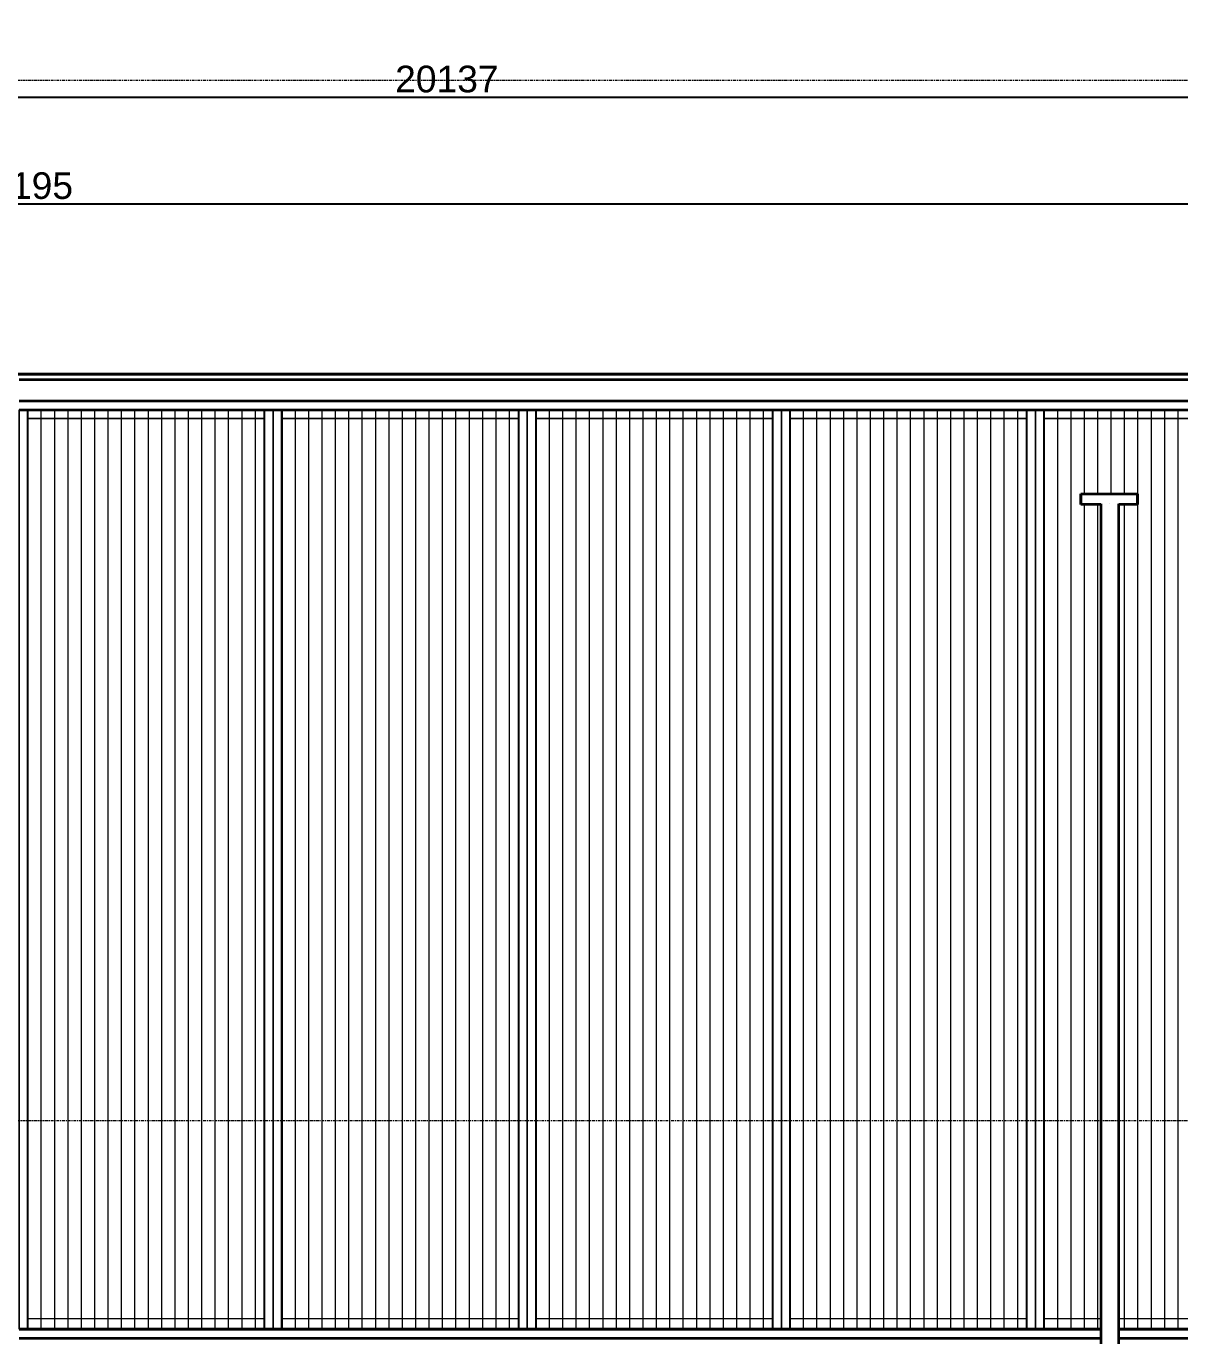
# Model space of a CAD drawing. Header units: millimetres. Extents: x 652554 to 1678317, y -308114 to 170803.
# Drawn here: x 742666 to 749162, y 161223 to 168595 of the extents above; entities that cross this region are included whole.
import ezdxf

# ---------------------------------------------------------------- set-up
doc = ezdxf.new("R2010")
doc.units = ezdxf.units.MM
doc.linetypes.add('Centre', pattern=[31.75, 6.35, -4.7625, 15.875, -4.7625])
doc.linetypes.add('DPA_Hidden 50', pattern=[3, 2, -1])
doc.layers.get('Defpoints').update_dxf_attribs({"color": 250})
for name, color, linetype, lineweight in [('A-ANNO-DIMS', 1, 'Continuous', 9), ('A-DETL', 1, 'Continuous', 70), ('A-FLOR-LEVL', 3, 'Continuous', 9), ('A-GENM', 1, 'Continuous', 9), ('A-GLAZ-CURT', 2, 'Continuous', 9), ('A-GLAZ-CWMG', 2, 'Continuous', 35), ('E-LITE-EQPM', 2, 'Continuous', 35), ('WALL-E', 2, 'Continuous', 35)]:
    doc.layers.add(name, color=color, linetype=linetype, lineweight=lineweight)
doc.layers.add('DIM', color=1, linetype='Continuous')
doc.styles.add('Arial_2', font='arial.ttf', dxfattribs={"height": 3})
doc.dimstyles.new('DPA-DIM-3_0_C-C', dxfattribs={"dimscale": 304.8, "dimtxt": 153.03891, "dimasz": 0.246063, "dimexe": 0.328084, "dimexo": 0.0625, "dimgap": 0.082021, "dimtad": 1, "dimdec": 0, "dimzin": 0, "dimdsep": 46, "dimtxsty": 'Arial_2', "dimblk1": 'DOTBLANK', "dimblk2": 'DOTBLANK', "dimsah": 1, "dimcen": 0.09, "dimdle": 0.328084, "dimadec": 8, "dimazin": 0, "dimtfac": 1, "dimtdec": 4, "dimtix": 1, "dimtmove": 0, "dimatfit": 3, "dimfxl": 0.656168, "dimfxlon": 1, "dimtvp": 1, "dimtolj": 1, "dimtzin": 0, "dimarcsym": 2})
doc.dimstyles.new('DPA-DIM-3_0_T-T', dxfattribs={"dimscale": 304.8, "dimtxt": 153.03891, "dimasz": 0.328084, "dimexe": 0.328084, "dimexo": 0.0625, "dimgap": 0.082021, "dimtad": 1, "dimdec": 0, "dimzin": 0, "dimdsep": 46, "dimtxsty": 'Arial_2', "dimblk1": 'OBLIQUE', "dimblk2": 'OBLIQUE', "dimsah": 1, "dimcen": 0.09, "dimdle": 0.328084, "dimadec": 8, "dimazin": 0, "dimtfac": 1, "dimtdec": 4, "dimtix": 1, "dimtmove": 0, "dimatfit": 3, "dimfxl": 0.656168, "dimfxlon": 1, "dimtvp": 1, "dimtolj": 1, "dimtzin": 0, "dimarcsym": 2})

# ---------------------------------------------------------------- blocks, each defined once
blk = doc.blocks.new('DPA_CP_Entrance Louver Grill Vertical Z - Louver Grill Vertical Z-18398701-2240-01 ENTRANCE 2 ELEVATION 2')
at = {"layer": 'A-GLAZ-CURT'}
for p, q in [((-37314, 113750), (-37264, 113750)), ((-37264, 113750), (-37314, 113750)), ((-37314, 113750), (-37314, 108575)), ((-37314, 108575), (-37314, 113750)), ((-37264, 113750), (-37314, 113750)), ((-37314, 113750), (-37266, 113750)), ((-37314, 108575), (-37314, 113750)), ((-37314, 108575), (-37314, 113750)), ((-37314, 113700), (-37314, 113750)), ((-37314, 113750), (-37314, 113700)), ((-37314, 113750), (-35883.2, 113750)), ((-37314, 113750), (-35883.2, 113750)), ((-37266, 113750), (-37264, 113750)), ((-37266, 108575), (-37266, 113750)), ((-37266, 108575), (-37266, 113750)), ((-37264, 113750), (-37264, 108575)), ((-37264, 108575), (-37264, 113750)), ((-35933.2, 113750), (-35883.2, 113750)), ((-35883.2, 113750), (-35933.2, 113750)), ((-35933.2, 113750), (-35931.2, 113750)), ((-35883.2, 113750), (-35933.2, 113750)), ((-35933.2, 113750), (-35933.2, 108575)), ((-35933.2, 108575), (-35933.2, 113750)), ((-35931.2, 113750), (-35883.2, 113750)), ((-35931.2, 113750), (-35931.2, 108575)), ((-35931.2, 113750), (-35931.2, 108575)), ((-35883.2, 108575), (-35883.2, 113750)), ((-35883.2, 108575), (-35883.2, 113750)), ((-35883.2, 113750), (-35883.2, 108575)), ((-35883.2, 113750), (-35883.2, 108575)), ((-35883.2, 113700), (-35883.2, 113750)), ((-35883.2, 113750), (-35883.2, 113700)), ((-37264, 108635), (-37264, 113700)), ((-37264, 108635), (-37264, 113700)), ((-35933.2, 113700), (-37264, 113700)), ((-37264, 113700), (-35933.2, 113700)), ((-35933.2, 113700), (-35933.2, 108635)), ((-35933.2, 108635), (-35933.2, 113700)), ((-37314, 108575), (-37314, 108635)), ((-37314, 108635), (-37314, 108575)), ((-37264, 108635), (-35933.2, 108635)), ((-37264, 108635), (-35933.2, 108635)), ((-35883.2, 108575), (-35883.2, 108635)), ((-35883.2, 108635), (-35883.2, 108575)), ((-37314, 108575), (-37264, 108575)), ((-37264, 108575), (-37314, 108575)), ((-37266, 108575), (-37314, 108575)), ((-37314, 108575), (-37264, 108575)), ((-35883.2, 108575), (-37314, 108575)), ((-37314, 108575), (-35883.2, 108575)), ((-37264, 108575), (-37266, 108575)), ((-35933.2, 108575), (-35883.2, 108575)), ((-35883.2, 108575), (-35933.2, 108575)), ((-35933.2, 108575), (-35883.2, 108575)), ((-35931.2, 108575), (-35933.2, 108575)), ((-35883.2, 108575), (-35931.2, 108575))]:
    blk.add_line(p, q, dxfattribs=at)
blk = doc.blocks.new('DPA_CP_Entrance Louver Grill Vertical Z - Louver Grill Vertical Z-V297-2240-01 ENTRANCE 2 ELEVATION 2')
at = {"layer": 'A-GLAZ-CURT'}
for p, q in [((-23006.4, 113750), (-22956.4, 113750)), ((-22956.4, 113750), (-23006.4, 113750)), ((-23006.4, 113750), (-23006.4, 108575)), ((-23006.4, 108575), (-23006.4, 113750)), ((-22956.4, 113750), (-23006.4, 113750)), ((-23006.4, 113750), (-22958.4, 113750)), ((-23006.4, 108575), (-23006.4, 113750)), ((-23006.4, 108575), (-23006.4, 113750)), ((-23006.4, 113700), (-23006.4, 113750)), ((-23006.4, 113750), (-23006.4, 113700)), ((-23006.4, 113750), (-21575.6, 113750)), ((-23006.4, 113750), (-21575.6, 113750)), ((-22958.4, 113750), (-22956.4, 113750)), ((-22958.4, 108575), (-22958.4, 113750)), ((-22958.4, 108575), (-22958.4, 113750)), ((-22956.4, 113750), (-22956.4, 108575)), ((-22956.4, 108575), (-22956.4, 113750)), ((-21625.6, 113750), (-21575.6, 113750)), ((-21575.6, 113750), (-21625.6, 113750)), ((-21625.6, 113750), (-21623.6, 113750)), ((-21575.6, 113750), (-21625.6, 113750)), ((-21625.6, 113750), (-21625.6, 108575)), ((-21625.6, 108575), (-21625.6, 113750)), ((-21623.6, 113750), (-21575.6, 113750)), ((-21623.6, 113750), (-21623.6, 108575)), ((-21623.6, 113750), (-21623.6, 108575)), ((-21575.6, 108575), (-21575.6, 113750)), ((-21575.6, 108575), (-21575.6, 113750)), ((-21575.6, 113750), (-21575.6, 108575)), ((-21575.6, 113750), (-21575.6, 108575)), ((-21575.6, 113700), (-21575.6, 113750)), ((-21575.6, 113750), (-21575.6, 113700)), ((-22956.4, 108635), (-22956.4, 113700)), ((-22956.4, 108635), (-22956.4, 113700)), ((-21625.6, 113700), (-22956.4, 113700)), ((-22956.4, 113700), (-21625.6, 113700)), ((-21625.6, 113700), (-21625.6, 108635)), ((-21625.6, 108635), (-21625.6, 113700)), ((-23006.4, 108575), (-23006.4, 108635)), ((-23006.4, 108635), (-23006.4, 108575)), ((-22956.4, 108635), (-22639, 108635)), ((-22956.4, 108635), (-22639, 108635)), ((-22537.4, 108635), (-21625.6, 108635)), ((-22537.4, 108635), (-21625.6, 108635)), ((-21575.6, 108575), (-21575.6, 108635)), ((-21575.6, 108635), (-21575.6, 108575)), ((-23006.4, 108575), (-22956.4, 108575)), ((-22956.4, 108575), (-23006.4, 108575)), ((-22958.4, 108575), (-23006.4, 108575)), ((-23006.4, 108575), (-22956.4, 108575)), ((-22639, 108575), (-23006.4, 108575)), ((-23006.4, 108575), (-22639, 108575)), ((-22956.4, 108575), (-22958.4, 108575)), ((-21575.6, 108575), (-22537.4, 108575)), ((-22537.4, 108575), (-21575.6, 108575)), ((-21625.6, 108575), (-21575.6, 108575)), ((-21575.6, 108575), (-21625.6, 108575)), ((-21625.6, 108575), (-21575.6, 108575)), ((-21623.6, 108575), (-21625.6, 108575)), ((-21575.6, 108575), (-21623.6, 108575))]:
    blk.add_line(p, q, dxfattribs=at)
blk = doc.blocks.new('GM_Louver Grill Vertical Z - Z Profile-12047619-2240-01 ENTRANCE 2 ELEVATION 2')
at = {"layer": 'A-GENM'}
blk.add_line((-36133.9, 108575), (-36133.9, 113750), dxfattribs=at)
blk = doc.blocks.new('GM_Louver Grill Vertical Z - Z Profile-V298-2240-01 ENTRANCE 2 ELEVATION 2')
at = {"layer": 'A-GENM'}
for p, q in [((-22504.4, 113277.1), (-22504.4, 113750)), ((-22504.4, 108575), (-22504.4, 113217.1))]:
    blk.add_line(p, q, dxfattribs=at)
blk = doc.blocks.new('GM_Louver Grill Vertical Z - Z Profile-V299-2240-01 ENTRANCE 2 ELEVATION 2')
at = {"layer": 'A-GENM'}
blk.add_line((-22579.7, 113277.1), (-22579.7, 113750), dxfattribs=at)
blk = doc.blocks.new('Rectangular Mullion - 50x200-15305101-2240-01 ENTRANCE 2 ELEVATION 2')
at = {"layer": 'A-GLAZ-CWMG'}
for p, q in [((-22639, 108575), (-23006.4, 108575)), ((-23006.4, 108575), (-22639, 108575)), ((-23006.4, 108525), (-22639, 108525)), ((-23006.4, 108525), (-22639, 108525)), ((-21575.6, 108575), (-22537.4, 108575)), ((-22537.4, 108575), (-21575.6, 108575)), ((-22537.4, 108525), (-21575.6, 108525)), ((-22537.4, 108525), (-21575.6, 108525))]:
    blk.add_line(p, q, dxfattribs=at)
blk = doc.blocks.new('Rectangular Mullion - 50x200-V360-2240-01 ENTRANCE 2 ELEVATION 2')
at = {"layer": 'A-GLAZ-CWMG'}
for p, q in [((-23006.4, 108575), (-24437.1, 108575)), ((-24437.1, 108575), (-23006.4, 108575)), ((-24437.1, 108525), (-23006.4, 108525)), ((-24437.1, 108525), (-23006.4, 108525))]:
    blk.add_line(p, q, dxfattribs=at)
blk = doc.blocks.new('Rectangular Mullion - Entrance Louver Top-15305102-2240-01 ENTRANCE 2 ELEVATION 2')
at = {"layer": 'A-GLAZ-CWMG'}
for p, q in [((-21575.6, 113950), (-23006.4, 113950)), ((-23006.4, 113950), (-21575.6, 113950)), ((-23006.4, 113920), (-21575.6, 113920)), ((-23006.4, 113920), (-21575.6, 113920)), ((-23006.4, 113800), (-21575.6, 113800)), ((-23006.4, 113800), (-21575.6, 113800)), ((-23006.4, 113750), (-21575.6, 113750)), ((-23006.4, 113750), (-21575.6, 113750))]:
    blk.add_line(p, q, dxfattribs=at)
blk = doc.blocks.new('ACM_L14 - LED Street Light Luminaire with Wide Light - PRA4-CB-8-V464-2240-01 ENTRANCE 2 ELEVATION 2')
at = {"layer": 'E-LITE-EQPM'}
for p, q in [((-22750.1, 113277.1), (-22432.1, 113277.1)), ((-22750.1, 113235.7), (-22750.1, 113277.1)), ((-22750.1, 113277.1), (-22750.1, 113217.1)), ((-22750.1, 113217.1), (-22750.1, 113235.7)), ((-22432.1, 113217.1), (-22432.1, 113277.1)), ((-22432.1, 113277.1), (-22432.1, 113235.7)), ((-22432.1, 113235.7), (-22432.1, 113217.1)), ((-22639, 113217.1), (-22750.1, 113217.1)), ((-22639, 113217.1), (-22750.1, 113217.1)), ((-22639, 113220), (-22639, 108119.9)), ((-22588.2, 113220), (-22588.2, 113220)), ((-22588.2, 113220), (-22588.2, 113220)), ((-22537.4, 108114.4), (-22537.4, 113220)), ((-22432.1, 113217.1), (-22537.4, 113217.1)), ((-22432.1, 113217.1), (-22537.4, 113217.1))]:
    blk.add_line(p, q, dxfattribs=at)
blk = doc.blocks.new('_DotBlank')
at = {"color": 0, "linetype": 'ByBlock', "lineweight": -2}
blk.add_line((-0.5, 0), (-1, 0), dxfattribs=at)
blk.add_circle((0, 0), 0.5, dxfattribs=at)
blk = doc.blocks.new('*D5070')
at = {"layer": 'A-ANNO-DIMS', "color": 0, "lineweight": -2, "transparency": 16777216}
for p, q in [((734966.6, 168575.5), (734966.6, 168094.6)), ((755103.6, 168575.5), (755103.6, 168094.6)), ((735041.6, 168194.6), (755028.6, 168194.6))]:
    blk.add_line(p, q, dxfattribs=at)
at = {"layer": 'Defpoints', "color": 0, "transparency": 16777216}
for p in [(734966.6, 168594.6), (755103.6, 168594.6), (755103.6, 168194.6)]:
    blk.add_point(p, dxfattribs=at)
at = {"layer": 'A-ANNO-DIMS', "color": 0, "lineweight": -2, "transparency": 16777216, "xscale": 75, "yscale": 75, "zscale": 75, "rotation": 180}
blk.add_blockref('_DotBlank', (734966.6, 168194.6), dxfattribs=at)
at = {"layer": 'A-ANNO-DIMS', "color": 0, "lineweight": -2, "transparency": 16777216, "xscale": 75, "yscale": 75, "zscale": 75}
blk.add_blockref('_DotBlank', (755103.6, 168194.6), dxfattribs=at)
at = {"layer": 'A-ANNO-DIMS', "color": 0, "transparency": 16777216, "insert": (745035.1, 168296.2), "char_height": 150, "width": 1384.414, "attachment_point": 5, "style": 'Arial_2'}
blk.add_mtext('\\A1;20137', dxfattribs=at)
blk = doc.blocks.new('_Oblique')
at = {"color": 0, "linetype": 'ByBlock', "lineweight": -2}
blk.add_line((-0.5, -0.5), (0.5, 0.5), dxfattribs=at)
blk = doc.blocks.new('*D5071')
at = {"layer": 'A-ANNO-DIMS', "color": 0, "lineweight": -2, "transparency": 16777216}
for p, q in [((734041.6, 167975.5), (734041.6, 167494.6)), ((751236.2, 167975.5), (751236.2, 167494.6)), ((733941.6, 167594.6), (751336.2, 167594.6))]:
    blk.add_line(p, q, dxfattribs=at)
at = {"layer": 'Defpoints', "color": 0, "transparency": 16777216}
for p in [(734041.6, 167994.6), (751236.2, 167994.6), (751236.2, 167594.6)]:
    blk.add_point(p, dxfattribs=at)
at = {"layer": 'A-ANNO-DIMS', "color": 0, "lineweight": -2, "transparency": 16777216, "xscale": 100, "yscale": 100, "zscale": 100, "rotation": 180}
blk.add_blockref('_Oblique', (734041.6, 167594.6), dxfattribs=at)
at = {"layer": 'A-ANNO-DIMS', "color": 0, "lineweight": -2, "transparency": 16777216, "xscale": 100, "yscale": 100, "zscale": 100}
blk.add_blockref('_Oblique', (751236.2, 167594.6), dxfattribs=at)
at = {"layer": 'A-ANNO-DIMS', "color": 0, "transparency": 16777216, "insert": (742638.9, 167696.2), "char_height": 150, "width": 1384.414, "attachment_point": 5, "style": 'Arial_2'}
blk.add_mtext('\\A1;17195', dxfattribs=at)

msp = doc.modelspace()

# ---------------------------------------------------------------- linework, layer by layer
at = {"layer": 'A-DETL', "color": 9, "linetype": 'DPA_Hidden 50', "lineweight": 9}
msp.add_line((759941.5932, 166635.4952), (730641.5932, 166635.4952), dxfattribs=at)
at = {"layer": 'A-FLOR-LEVL', "linetype": 'Centre'}
for p, q in [((725077.5054, 168290.6157), (766666.9021, 168290.6157)), ((725077.5054, 162435.4952), (766666.9021, 162435.4952))]:
    msp.add_line(p, q, dxfattribs=at)
at = {"layer": 'DIM', "color": 6}
msp.add_lwpolyline([(734041.5932, 166635.4952), (755571.5766, 166635.4952), (755571.5766, 158255.4952), (734041.5932, 158255.4952)], close=True, dxfattribs=at)
at = {"layer": 'WALL-E'}
for p, q in [((741646.5516, 166635.4952), (753466.5516, 166635.4952)), ((753266.5516, 166635.4952), (741646.5516, 166635.4952)), ((743146.5516, 166635.4952), (741671.5516, 166635.4952)), ((741671.5516, 166635.4952), (743146.5516, 166635.4952)), ((744646.5516, 166635.4952), (743171.5516, 166635.4952)), ((743171.5516, 166635.4952), (744646.5516, 166635.4952)), ((746146.5516, 166635.4952), (744671.5516, 166635.4952)), ((744671.5516, 166635.4952), (746146.5516, 166635.4952)), ((747646.5516, 166635.4952), (746171.5516, 166635.4952)), ((746171.5516, 166635.4952), (747646.5516, 166635.4952)), ((749146.5516, 166635.4952), (747671.5516, 166635.4952)), ((747671.5516, 166635.4952), (749146.5516, 166635.4952))]:
    msp.add_line(p, q, dxfattribs=at)

# ---------------------------------------------------------------- block references
at = {"layer": 'A-GENM'}
for name, p in [('GM_Louver Grill Vertical Z - Z Profile-12047619-2240-01 ENTRANCE 2 ELEVATION 2', (778810.0413, 52685.4952)), ('GM_Louver Grill Vertical Z - Z Profile-12047619-2240-01 ENTRANCE 2 ELEVATION 2', (778885.3801, 52685.4952)), ('GM_Louver Grill Vertical Z - Z Profile-12047619-2240-01 ENTRANCE 2 ELEVATION 2', (778960.7189, 52685.4952)), ('GM_Louver Grill Vertical Z - Z Profile-12047619-2240-01 ENTRANCE 2 ELEVATION 2', (779036.0576, 52685.4952)), ('GM_Louver Grill Vertical Z - Z Profile-12047619-2240-01 ENTRANCE 2 ELEVATION 2', (779111.3964, 52685.4952)), ('GM_Louver Grill Vertical Z - Z Profile-12047619-2240-01 ENTRANCE 2 ELEVATION 2', (779186.7351, 52685.4952)), ('GM_Louver Grill Vertical Z - Z Profile-12047619-2240-01 ENTRANCE 2 ELEVATION 2', (779262.0739, 52685.4952)), ('GM_Louver Grill Vertical Z - Z Profile-12047619-2240-01 ENTRANCE 2 ELEVATION 2', (779337.4126, 52685.4952)), ('GM_Louver Grill Vertical Z - Z Profile-12047619-2240-01 ENTRANCE 2 ELEVATION 2', (779412.7514, 52685.4952)), ('GM_Louver Grill Vertical Z - Z Profile-12047619-2240-01 ENTRANCE 2 ELEVATION 2', (779488.0902, 52685.4952)), ('GM_Louver Grill Vertical Z - Z Profile-12047619-2240-01 ENTRANCE 2 ELEVATION 2', (779563.4289, 52685.4952)), ('GM_Louver Grill Vertical Z - Z Profile-12047619-2240-01 ENTRANCE 2 ELEVATION 2', (779638.7677, 52685.4952)), ('GM_Louver Grill Vertical Z - Z Profile-12047619-2240-01 ENTRANCE 2 ELEVATION 2', (779714.1064, 52685.4952)), ('GM_Louver Grill Vertical Z - Z Profile-12047619-2240-01 ENTRANCE 2 ELEVATION 2', (779789.4452, 52685.4952)), ('GM_Louver Grill Vertical Z - Z Profile-12047619-2240-01 ENTRANCE 2 ELEVATION 2', (779864.784, 52685.4952)), ('GM_Louver Grill Vertical Z - Z Profile-12047619-2240-01 ENTRANCE 2 ELEVATION 2', (779940.1227, 52685.4952)), ('GM_Louver Grill Vertical Z - Z Profile-12047619-2240-01 ENTRANCE 2 ELEVATION 2', (780015.4615, 52685.4952)), ('GM_Louver Grill Vertical Z - Z Profile-12047619-2240-01 ENTRANCE 2 ELEVATION 2', (780090.8002, 52685.4952)), ('GM_Louver Grill Vertical Z - Z Profile-12047619-2240-01 ENTRANCE 2 ELEVATION 2', (780240.8002, 52685.4952)), ('GM_Louver Grill Vertical Z - Z Profile-12047619-2240-01 ENTRANCE 2 ELEVATION 2', (780316.139, 52685.4952)), ('GM_Louver Grill Vertical Z - Z Profile-12047619-2240-01 ENTRANCE 2 ELEVATION 2', (780391.4777, 52685.4952)), ('GM_Louver Grill Vertical Z - Z Profile-12047619-2240-01 ENTRANCE 2 ELEVATION 2', (780466.8165, 52685.4952)), ('GM_Louver Grill Vertical Z - Z Profile-12047619-2240-01 ENTRANCE 2 ELEVATION 2', (780542.1553, 52685.4952)), ('GM_Louver Grill Vertical Z - Z Profile-12047619-2240-01 ENTRANCE 2 ELEVATION 2', (780617.494, 52685.4952)), ('GM_Louver Grill Vertical Z - Z Profile-12047619-2240-01 ENTRANCE 2 ELEVATION 2', (780692.8328, 52685.4952)), ('GM_Louver Grill Vertical Z - Z Profile-12047619-2240-01 ENTRANCE 2 ELEVATION 2', (780768.1715, 52685.4952)), ('GM_Louver Grill Vertical Z - Z Profile-12047619-2240-01 ENTRANCE 2 ELEVATION 2', (780843.5103, 52685.4952)), ('GM_Louver Grill Vertical Z - Z Profile-12047619-2240-01 ENTRANCE 2 ELEVATION 2', (780918.849, 52685.4952)), ('GM_Louver Grill Vertical Z - Z Profile-12047619-2240-01 ENTRANCE 2 ELEVATION 2', (780994.1878, 52685.4952)), ('GM_Louver Grill Vertical Z - Z Profile-12047619-2240-01 ENTRANCE 2 ELEVATION 2', (781069.5266, 52685.4952)), ('GM_Louver Grill Vertical Z - Z Profile-12047619-2240-01 ENTRANCE 2 ELEVATION 2', (781144.8653, 52685.4952)), ('GM_Louver Grill Vertical Z - Z Profile-12047619-2240-01 ENTRANCE 2 ELEVATION 2', (781220.2041, 52685.4952)), ('GM_Louver Grill Vertical Z - Z Profile-12047619-2240-01 ENTRANCE 2 ELEVATION 2', (781295.5428, 52685.4952)), ('GM_Louver Grill Vertical Z - Z Profile-12047619-2240-01 ENTRANCE 2 ELEVATION 2', (781370.8816, 52685.4952)), ('GM_Louver Grill Vertical Z - Z Profile-12047619-2240-01 ENTRANCE 2 ELEVATION 2', (781446.2204, 52685.4952)), ('GM_Louver Grill Vertical Z - Z Profile-12047619-2240-01 ENTRANCE 2 ELEVATION 2', (781521.5591, 52685.4952)), ('GM_Louver Grill Vertical Z - Z Profile-12047619-2240-01 ENTRANCE 2 ELEVATION 2', (781671.5591, 52685.4952)), ('GM_Louver Grill Vertical Z - Z Profile-12047619-2240-01 ENTRANCE 2 ELEVATION 2', (781746.8979, 52685.4952)), ('GM_Louver Grill Vertical Z - Z Profile-12047619-2240-01 ENTRANCE 2 ELEVATION 2', (781822.2366, 52685.4952)), ('GM_Louver Grill Vertical Z - Z Profile-12047619-2240-01 ENTRANCE 2 ELEVATION 2', (781897.5754, 52685.4952)), ('GM_Louver Grill Vertical Z - Z Profile-12047619-2240-01 ENTRANCE 2 ELEVATION 2', (781972.9141, 52685.4952)), ('GM_Louver Grill Vertical Z - Z Profile-12047619-2240-01 ENTRANCE 2 ELEVATION 2', (782048.2529, 52685.4952)), ('GM_Louver Grill Vertical Z - Z Profile-12047619-2240-01 ENTRANCE 2 ELEVATION 2', (782123.5917, 52685.4952)), ('GM_Louver Grill Vertical Z - Z Profile-12047619-2240-01 ENTRANCE 2 ELEVATION 2', (782198.9304, 52685.4952)), ('GM_Louver Grill Vertical Z - Z Profile-12047619-2240-01 ENTRANCE 2 ELEVATION 2', (782274.2692, 52685.4952)), ('GM_Louver Grill Vertical Z - Z Profile-12047619-2240-01 ENTRANCE 2 ELEVATION 2', (782349.6079, 52685.4952)), ('GM_Louver Grill Vertical Z - Z Profile-12047619-2240-01 ENTRANCE 2 ELEVATION 2', (782424.9467, 52685.4952)), ('GM_Louver Grill Vertical Z - Z Profile-12047619-2240-01 ENTRANCE 2 ELEVATION 2', (782500.2854, 52685.4952)), ('GM_Louver Grill Vertical Z - Z Profile-12047619-2240-01 ENTRANCE 2 ELEVATION 2', (782575.6242, 52685.4952)), ('GM_Louver Grill Vertical Z - Z Profile-12047619-2240-01 ENTRANCE 2 ELEVATION 2', (782650.963, 52685.4952)), ('GM_Louver Grill Vertical Z - Z Profile-12047619-2240-01 ENTRANCE 2 ELEVATION 2', (782726.3017, 52685.4952)), ('GM_Louver Grill Vertical Z - Z Profile-12047619-2240-01 ENTRANCE 2 ELEVATION 2', (782801.6405, 52685.4952)), ('GM_Louver Grill Vertical Z - Z Profile-12047619-2240-01 ENTRANCE 2 ELEVATION 2', (782876.9792, 52685.4952)), ('GM_Louver Grill Vertical Z - Z Profile-12047619-2240-01 ENTRANCE 2 ELEVATION 2', (782952.318, 52685.4952)), ('GM_Louver Grill Vertical Z - Z Profile-12047619-2240-01 ENTRANCE 2 ELEVATION 2', (783102.318, 52685.4952)), ('GM_Louver Grill Vertical Z - Z Profile-12047619-2240-01 ENTRANCE 2 ELEVATION 2', (783177.6567, 52685.4952)), ('GM_Louver Grill Vertical Z - Z Profile-12047619-2240-01 ENTRANCE 2 ELEVATION 2', (783252.9955, 52685.4952)), ('GM_Louver Grill Vertical Z - Z Profile-12047619-2240-01 ENTRANCE 2 ELEVATION 2', (783328.3343, 52685.4952)), ('GM_Louver Grill Vertical Z - Z Profile-12047619-2240-01 ENTRANCE 2 ELEVATION 2', (783403.673, 52685.4952)), ('GM_Louver Grill Vertical Z - Z Profile-12047619-2240-01 ENTRANCE 2 ELEVATION 2', (783479.0118, 52685.4952)), ('GM_Louver Grill Vertical Z - Z Profile-12047619-2240-01 ENTRANCE 2 ELEVATION 2', (783554.3505, 52685.4952)), ('GM_Louver Grill Vertical Z - Z Profile-12047619-2240-01 ENTRANCE 2 ELEVATION 2', (783629.6893, 52685.4952)), ('GM_Louver Grill Vertical Z - Z Profile-12047619-2240-01 ENTRANCE 2 ELEVATION 2', (783705.0281, 52685.4952)), ('GM_Louver Grill Vertical Z - Z Profile-12047619-2240-01 ENTRANCE 2 ELEVATION 2', (783780.3668, 52685.4952)), ('GM_Louver Grill Vertical Z - Z Profile-12047619-2240-01 ENTRANCE 2 ELEVATION 2', (783855.7056, 52685.4952)), ('GM_Louver Grill Vertical Z - Z Profile-12047619-2240-01 ENTRANCE 2 ELEVATION 2', (783931.0443, 52685.4952)), ('GM_Louver Grill Vertical Z - Z Profile-12047619-2240-01 ENTRANCE 2 ELEVATION 2', (784006.3831, 52685.4952)), ('GM_Louver Grill Vertical Z - Z Profile-12047619-2240-01 ENTRANCE 2 ELEVATION 2', (784081.7218, 52685.4952)), ('GM_Louver Grill Vertical Z - Z Profile-12047619-2240-01 ENTRANCE 2 ELEVATION 2', (784157.0606, 52685.4952)), ('GM_Louver Grill Vertical Z - Z Profile-12047619-2240-01 ENTRANCE 2 ELEVATION 2', (784232.3994, 52685.4952)), ('GM_Louver Grill Vertical Z - Z Profile-12047619-2240-01 ENTRANCE 2 ELEVATION 2', (784307.7381, 52685.4952)), ('GM_Louver Grill Vertical Z - Z Profile-12047619-2240-01 ENTRANCE 2 ELEVATION 2', (784383.0769, 52685.4952)), ('GM_Louver Grill Vertical Z - Z Profile-12047619-2240-01 ENTRANCE 2 ELEVATION 2', (784533.0769, 52685.4952)), ('GM_Louver Grill Vertical Z - Z Profile-12047619-2240-01 ENTRANCE 2 ELEVATION 2', (784608.4156, 52685.4952)), ('GM_Louver Grill Vertical Z - Z Profile-12047619-2240-01 ENTRANCE 2 ELEVATION 2', (784683.7544, 52685.4952)), ('GM_Louver Grill Vertical Z - Z Profile-V298-2240-01 ENTRANCE 2 ELEVATION 2', (771129.5531, 52685.4952)), ('GM_Louver Grill Vertical Z - Z Profile-V298-2240-01 ENTRANCE 2 ELEVATION 2', (771204.8919, 52685.4952)), ('GM_Louver Grill Vertical Z - Z Profile-V299-2240-01 ENTRANCE 2 ELEVATION 2', (771355.5694, 52685.4952)), ('GM_Louver Grill Vertical Z - Z Profile-V298-2240-01 ENTRANCE 2 ELEVATION 2', (771355.5694, 52685.4952)), ('GM_Louver Grill Vertical Z - Z Profile-12047619-2240-01 ENTRANCE 2 ELEVATION 2', (785060.4482, 52685.4952)), ('GM_Louver Grill Vertical Z - Z Profile-12047619-2240-01 ENTRANCE 2 ELEVATION 2', (785135.7869, 52685.4952)), ('GM_Louver Grill Vertical Z - Z Profile-12047619-2240-01 ENTRANCE 2 ELEVATION 2', (785211.1257, 52685.4952)), ('GM_Louver Grill Vertical Z - Z Profile-12047619-2240-01 ENTRANCE 2 ELEVATION 2', (785286.4644, 52685.4952))]:
    msp.add_blockref(name, p, dxfattribs=at)
at = {"layer": 'A-GLAZ-CURT'}
for name, p in [('DPA_CP_Entrance Louver Grill Vertical Z - Louver Grill Vertical Z-18398701-2240-01 ENTRANCE 2 ELEVATION 2', (779940.1227, 52685.4952)), ('DPA_CP_Entrance Louver Grill Vertical Z - Louver Grill Vertical Z-18398701-2240-01 ENTRANCE 2 ELEVATION 2', (781370.8816, 52685.4952)), ('DPA_CP_Entrance Louver Grill Vertical Z - Louver Grill Vertical Z-18398701-2240-01 ENTRANCE 2 ELEVATION 2', (782801.6405, 52685.4952)), ('DPA_CP_Entrance Louver Grill Vertical Z - Louver Grill Vertical Z-18398701-2240-01 ENTRANCE 2 ELEVATION 2', (784232.3994, 52685.4952)), ('DPA_CP_Entrance Louver Grill Vertical Z - Louver Grill Vertical Z-V297-2240-01 ENTRANCE 2 ELEVATION 2', (771355.5694, 52685.4952))]:
    msp.add_blockref(name, p, dxfattribs=at)
at = {"layer": 'A-GLAZ-CWMG'}
for name, p in [('Rectangular Mullion - Entrance Louver Top-15305102-2240-01 ENTRANCE 2 ELEVATION 2', (765632.5339, 52685.4952)), ('Rectangular Mullion - Entrance Louver Top-15305102-2240-01 ENTRANCE 2 ELEVATION 2', (767063.2928, 52685.4952)), ('Rectangular Mullion - Entrance Louver Top-15305102-2240-01 ENTRANCE 2 ELEVATION 2', (768494.0517, 52685.4952)), ('Rectangular Mullion - Entrance Louver Top-15305102-2240-01 ENTRANCE 2 ELEVATION 2', (769924.8105, 52685.4952)), ('Rectangular Mullion - Entrance Louver Top-15305102-2240-01 ENTRANCE 2 ELEVATION 2', (771355.5694, 52685.4952)), ('Rectangular Mullion - 50x200-V360-2240-01 ENTRANCE 2 ELEVATION 2', (767063.2928, 52685.4952)), ('Rectangular Mullion - 50x200-V360-2240-01 ENTRANCE 2 ELEVATION 2', (768494.0517, 52685.4952)), ('Rectangular Mullion - 50x200-V360-2240-01 ENTRANCE 2 ELEVATION 2', (769924.8105, 52685.4952)), ('Rectangular Mullion - 50x200-V360-2240-01 ENTRANCE 2 ELEVATION 2', (771355.5694, 52685.4952)), ('Rectangular Mullion - 50x200-15305101-2240-01 ENTRANCE 2 ELEVATION 2', (771355.5694, 52685.4952))]:
    msp.add_blockref(name, p, dxfattribs=at)
at = {"layer": 'E-LITE-EQPM'}
msp.add_blockref('ACM_L14 - LED Street Light Luminaire with Wide Light - PRA4-CB-8-V464-2240-01 ENTRANCE 2 ELEVATION 2', (771355.5694, 52685.4952), dxfattribs=at)

# ---------------------------------------------------------------- dimensions: what is measured, and where the dimension line sits
at = {"layer": 'A-ANNO-DIMS'}
for base, p1, p2, dimstyle, override, picture, middle in [((755103.5517, 168194.5917), (734966.5516, 168594.5917), (755103.5517, 168594.5917), 'DPA-DIM-3_0_C-C', {"dimpost": '<>', "dimfxl": 20137.000087}, '*D5070', (745035.0517, 168296.2288)), ((751236.1549, 167594.5917), (734041.5932, 167994.5917), (751236.1549, 167994.5917), 'DPA-DIM-3_0_T-T', {"dimpost": '<>', "dimfxl": 17194.561709}, '*D5071', (742638.8741, 167696.1776))]:
    dim = msp.add_linear_dim(base=base, p1=p1, p2=p2, dimstyle=dimstyle, override=override, dxfattribs=at)
    dim.commit()
    dim.dimension.update_dxf_attribs({"geometry": picture, "text_midpoint": middle})

doc.saveas('drawing.dxf')
